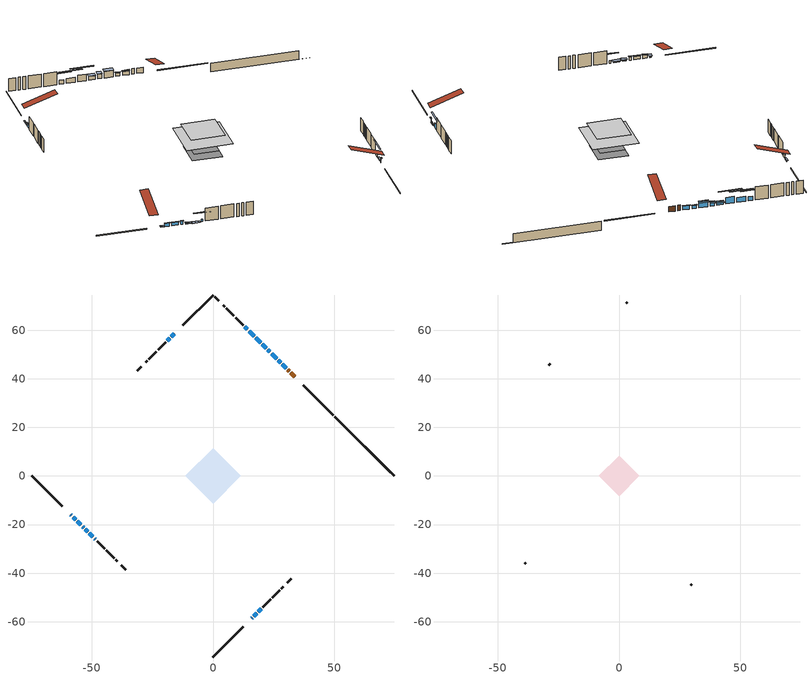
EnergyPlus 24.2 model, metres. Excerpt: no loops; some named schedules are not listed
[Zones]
conditioned space
 floor outside (Floor1 construction): -3.98,0 0,3.98 3.98,0 0,-3.98 z1.5
 floor adiabatic (AdiabaticFloorConstruction): -11.36,0 0,11.36 11.36,0 0,-11.36 z3.94
 floor foundation (Slab1 construction): -7.52,0 0,7.52 7.52,0 0,-7.52 z-1.78
 floor foundation (Slab2 construction): -6.1,0 0,6.1 6.1,0 0,-6.1 z0
 wall outside (RimJoist1 construction): 0,-74.51 12.42,-62.09 / -74.51,0 -62.09,-12.42 / 0,74.51 -12.42,62.09 / 49.5,25.01 37.08,37.43 z1.5:1.8
 wall outside (AdiabaticWallConstruction 1): 33.63,40.88 32.1,42.41 / 31.45,43.06 30.81,43.7 z1.5:3.53
 wall outside (AdiabaticWallConstruction): -58.64,-15.87 -58.28,-16.23 z1.5:1.86; 30.15,44.36 28.57,45.94 / 15.87,-58.64 16.13,-58.38 / 14.17,60.34 13.09,61.42 z1.5:2.97; 27.92,46.6 26.91,47.6 / -17.75,56.76 -18.79,55.72 / -57.62,-16.89 -56.58,-17.93 / -55.92,-18.59 -54.34,-20.17 / -53.69,-20.82 -53.22,-21.29 z1.5:2.67; -15.87,58.64 -17.09,57.42 z1.5:1.91; 16.78,-57.73 18,-56.51 z1.5:1.81; -52.56,-21.95 -51.63,-22.88 z1.5:1.75; 26.25,48.26 24.1,50.42 z1.5:3.89; 23.44,51.07 22.51,52.01 z1.5:3.23; 21.85,52.66 20.34,54.17 z1.5:2.92; -50.97,-23.54 -49.42,-25.09 z1.5:1.6; 19.68,54.83 17.6,56.91 z1.5:3.94; 16.94,57.57 14.82,59.69 / 18.66,-55.85 19.88,-54.63 z1.5:3.28; -48.77,-25.74 -48.37,-26.14 z1.5:2.36
 wall outside (Wall1 construction): 20.54,-53.97 23.7,-50.82 / -47.72,-26.79 -44.56,-29.95 / -19.45,55.06 -22.6,51.91 / 12.43,62.08 9.27,65.24 z1.5:6.38
 wall outside (Wall2 construction): 24.35,-50.16 27.53,-46.98 / -43.9,-30.61 -40.72,-33.79 / -23.26,51.25 -26.44,48.07 / 8.62,65.89 5.44,69.07 z1.5:6.38
 wall outside (Wall3 construction): 28.19,-46.32 28.82,-45.69 / -40.07,-34.44 -39.44,-35.07 / -27.1,47.41 -27.73,46.79 / 4.78,69.73 4.15,70.36 z1.5:6.38
 wall outside (Wall5 construction): 30.56,-43.95 32.31,-42.2 / -37.69,-36.82 -35.94,-38.57 / -29.47,45.04 -31.22,43.29 / 2.4,72.11 0.66,73.85 z1.5:6.38
 wall foundation (FoundationWall1 construction): 50.16,24.35,-1.78 50.16,24.35,1.5 71.71,2.8,1.5 71.71,2.8,-1.68 74.51,0,-1.68 74.51,0,-1.78
 window (WindowConstruction 14): -58.64,-15.87 -58.28,-16.23 z1.5:1.86
 window (WindowConstruction 5): 30.15,44.36 28.57,45.94 z1.5:2.97
 window (WindowConstruction 6): 27.91,46.6 26.91,47.6 z1.5:2.67
 window (WindowConstruction 7): -15.87,58.64 -17.09,57.42 z1.5:1.91
 window (WindowConstruction 8): -17.75,56.76 -18.79,55.72 z1.5:2.67
 window (WindowConstruction 9): 15.87,-58.64 16.12,-58.39 z1.5:2.97
 window (WindowConstruction 10): 16.78,-57.73 18,-56.51 z1.5:1.8
 window (WindowConstruction 11): -57.62,-16.89 -56.58,-17.93 z1.5:2.67
 window (WindowConstruction 12): -55.92,-18.59 -54.34,-20.17 z1.5:2.67
 window (WindowConstruction 13): -53.69,-20.82 -53.22,-21.29 z1.5:2.67
 window (WindowConstruction 15): -52.56,-21.95 -51.63,-22.88 z1.5:1.75
 window (WindowConstruction 17): 26.25,48.26 24.1,50.41 z1.5:3.89
 window (WindowConstruction 18): 23.44,51.07 22.51,52 z1.5:3.23
 window (WindowConstruction 19): 21.85,52.66 20.34,54.17 z1.5:2.92
 window (WindowConstruction 16): -50.97,-23.54 -49.43,-25.09 z1.5:1.6
 window (WindowConstruction): 19.68,54.83 17.6,56.91 z1.5:3.94
 window (WindowConstruction 1): 16.94,57.57 14.82,59.69 z1.5:3.28
 window (WindowConstruction 2): 14.17,60.34 13.09,61.42 z1.5:2.97
 window (WindowConstruction 3): 18.66,-55.85 19.88,-54.63 z1.5:3.28
 window (WindowConstruction 4): -48.77,-25.74 -48.37,-26.14 z1.5:2.36
 door (Door): 33.63,40.88 32.1,42.41 z1.5:3.53
 door (Door 1): 31.45,43.06 30.81,43.7 z1.5:3.53
 ceiling adiabatic (AdiabaticFloorConstruction): 0,-11.36 11.36,0 0,11.36 -11.36,0 z3.94
attic - vented
 floor to conditioned space (Floor2 construction Reversed): -8.34,0 0,8.34 8.34,0 0,-8.34 z6.38
 wall outside (Wall4 construction): 29.47,-45.04 29.91,-44.6 / -38.78,-35.73 -38.35,-36.16 / -28.38,46.13 -28.82,45.69 / 3.5,71.01 3.06,71.45 z1.5:6.38
 roof outside (Roof1 construction): 15.22,-59.29,6.38 7.09,-51.17,10.21 4.95,-53.31,10.21 13.08,-61.43,6.38; -59.29,-15.22,6.38 -51.17,-7.09,10.21 -53.31,-4.95,10.21 -61.43,-13.08,6.38; -15.22,59.29,6.38 -7.09,51.17,10.21 -4.95,53.31,10.21 -13.08,61.43,6.38; 34.28,40.23,6.38 26.16,32.1,10.21 28.3,29.96,10.21 36.42,38.09,6.38
shading: -58.07,-16.44 -58.85,-15.66 -59.71,-16.52 -58.93,-17.31 z2.16; 28.43,46.08 30.29,44.22 30.58,44.51 28.72,46.37 z3.17; 26.77,47.74 28.06,46.45 28.35,46.74 27.06,48.04 z2.87; -17.23,57.28 -15.73,58.78 -16.02,59.07 -17.52,57.57 z2.11; -18.93,55.58 -17.61,56.9 -17.9,57.2 -19.22,55.87 z2.87; 16.27,-58.24 15.73,-58.78 16.02,-59.07 16.56,-58.53 z3.17; 18.15,-56.36 16.64,-57.87 16.93,-58.16 18.44,-56.66 z2.01; -56.44,-18.07 -57.76,-16.75 -58.05,-17.04 -56.73,-18.36 z2.87; -54.2,-20.31 -56.07,-18.44 -56.36,-18.74 -54.49,-20.6 z2.87; -53.08,-21.43 -53.83,-20.68 -54.12,-20.97 -53.37,-21.72 z2.87; -51.42,-23.09 -52.77,-21.74 -53.64,-22.6 -52.28,-23.95 z2.05; 23.99,50.52 26.36,48.15 27.43,49.23 25.07,51.6 z4.04; 22.4,52.11 23.54,50.97 24.62,52.04 23.48,53.19 z3.38; 20.23,54.28 21.95,52.56 23.03,53.63 21.31,55.35 z3.07; -49.21,-25.3 -51.18,-23.33 -52.05,-24.19 -50.08,-26.16 z1.9; 15.73,58.78 21.55,52.96 21.84,53.25 16.02,59.07 z6.58; 12.96,61.55 18.81,55.7 19.1,55.99 13.25,61.84 z5.92; 11.22,63.29 16.03,58.48 16.32,58.77 11.51,63.58 z5.61; 21.75,-52.76 16.79,-57.72 17.09,-58.01 22.04,-53.05 z5.92; -46.51,-28 -50.63,-23.88 -50.93,-24.17 -46.8,-28.29 z5
[Building]
Building 1: Terrain=Suburbs
[Site:Location]
Edmonton Intl AP_AB: Latitude {deg}=53.31; Longitude {deg}=-113.58; Time Zone {hr}=-7; Elevation {m}=723; Keep Site Location Information=Yes
[Site:GroundTemperature:Shallow]
-1.56185, -3.61833, -3.78302, -2.80711, 1.11059, 5.01004, 8.39065, 10.5322, 10.7141, 8.97234, 5.67794, 1.89811
[Site:WaterMainsTemperature]
Calculation Method=Schedule; Temperature Schedule=mains temperature schedule
[Material] Roughness=Rough; Thermal Absorptance=0.9
Name | Thickness {m} | Conductivity {W/m-K} | Density {kg/m3} | Specific Heat {J/kg-K} | Solar Absorptance | Visible Absorptance
asphalt or fiberglass shingles | 0.00635 | 0.162714 | 1121.4 | 1465.45 | 0.4 | 0.4
ceiling loosefill ins | 0.254 | 0.0480833 | 16.02 | 1046.75 | 0.7 | 0.7
ceiling stud and cavity | 0.1397 | 0.127757 | 65.682 | 1177.47 | 0.7 | 0.7
concrete 4.0 in. | 0.1016 | 1.803125 | 2242.8 | 837.4 | 0.7 | 0.7
concrete 8.0 in. | 0.2032 | 1.803125 | 2242.8 | 837.4 | 0.7 | 0.7
door material | 0.04445 | 0.053851 | 512.64 | 1214.23 | 0.7 | 0.7
floor covering | 0.0127 | 0.0433444 | 54.468 | 1339.84 | 0.6 | 0.6
floor rigid ins; rim joist rigid ins; wall rigid ins | 0.051816 | 0.029427 | 32.04 | 1214.23 | 0.7 | 0.7
floor rigid ins 1; wall rigid ins 1 | 0.512978 | 0.029427 | 32.04 | 1214.23 | 0.7 | 0.7
floor stud and cavity | 0.1397 | 0.0992715 | 92.3553 | 1139.71 | 0.7 | 0.7
floor stud and cavity 1 | 0.1397 | 1.75129 | 37.0049 | 1207.88 | 0.7 | 0.7
furniture material conditioned space 1 | 0.1524 | 0.115458 | 640.8 | 1214.23 | 0.6 | 0.6
gypsum board | 0.0127 | 0.160291 | 801 | 837.4 | 0.6 | 0.6
osb sheathing 0.5 in. | 0.0127 | 0.115458 | 512.64 | 1214.23 | 0.7 | 0.7
osb sheathing 0.75 in. | 0.01905 | 0.115458 | 512.64 | 1214.23 | 0.7 | 0.7
osb sheathing 2.0 in. | 0.0508 | 0.115458 | 512.64 | 1214.23 | 0.7 | 0.7
rim joist stud and cavity | 0.0508 | 0.0413573 | 125.044 | 1163.47 | 0.6 | 0.6
wall stud and cavity | 0.1397 | 0.211572 | 139.0536 | 1170.24 | 0.7 | 0.7
wall stud and cavity 1 | 0.1397 | 0.216775 | 139.0536 | 1170.24 | 0.7 | 0.7
wall stud and cavity 2 | 0.1397 | 0.396708 | 139.0536 | 1170.24 | 0.7 | 0.7
wall stud and cavity 3 | 0.0889 | 6.1454 | 50.32683 | 1063.81 | 0.6 | 0.6
wall stud and cavity 4 | 0.1397 | 0.250838 | 139.0536 | 1170.24 | 0.7 | 0.7
wall stud and cavity 5 | 0.0889 | 0.380278 | 52.3479 | 1209.89 | 0.7 | 0.7
wall stud and cavity 6 | 0.0889 | 0.391764 | 83.0341 | 1211.67 | 0.7 | 0.7
wood siding | 0.0254 | 0.102417 | 544.68 | 1172.36 | 0.4 | 0.4
wood siding 1 | 0.00254 | 0.102417 | 544.68 | 1172.36 | 0.4 | 0.4
wood siding 2; wood siding 3; wood siding 4 | 0.0254 | 0.102417 | 544.68 | 1172.36 | 0.7 | 0.7
[WindowMaterial:SimpleGlazingSystem]
Name | U-Factor {W/m2-K} | Solar Heat Gain Coefficient
WindowMaterial | 2.93325 | 0.64
WindowMaterial 1 | 1.621069 | 0.57
WindowMaterial 10 | 2.18149 | 0.46
WindowMaterial 11 | 1.7352 | 0.53
WindowMaterial 12 | 1.85443 | 0.53
WindowMaterial 13 | 2.23316 | 0.43
WindowMaterial 14 | 2.33025 | 0.42
WindowMaterial 15 | 2.63573 | 0.15
WindowMaterial 16 | 1.521704 | 0.6
WindowMaterial 17 | 1.74144 | 0.53
WindowMaterial 18 | 1.697722 | 0.54
WindowMaterial 2 | 1.740307 | 0.53
WindowMaterial 3 | 1.84705 | 0.5
WindowMaterial 4 | 1.956071 | 0.5
WindowMaterial 5 | 1.68523 | 0.55
WindowMaterial 6 | 1.79936 | 0.51
WindowMaterial 7 | 2.08042 | 0.47
WindowMaterial 8 | 1.79311 | 0.52
WindowMaterial 9 | 2.09348 | 0.47
[Construction]
AdiabaticFloorConstruction: floor stud and cavity 1, floor rigid ins 1, osb sheathing 0.75 in., floor covering
AdiabaticWallConstruction: wood siding 3, wall rigid ins 1, wall stud and cavity 5, gypsum board
AdiabaticWallConstruction 1: wood siding 4, wall rigid ins 1, wall stud and cavity 5, gypsum board
Door; Door 1: door material
Floor1 construction: floor stud and cavity, floor rigid ins, osb sheathing 0.75 in., floor covering
Floor2 construction Reversed: gypsum board, ceiling stud and cavity, ceiling loosefill ins
FoundationWall1 construction: concrete 8.0 in.
furniture construction conditioned space 1: furniture material conditioned space 1
PartitionWallConstruction: gypsum board, wall stud and cavity 6, gypsum board
RimJoist1 construction: wood siding 2, rim joist rigid ins, osb sheathing 2.0 in., rim joist stud and cavity
Roof1 construction: asphalt or fiberglass shingles
Slab1 construction; Slab2 construction: concrete 4.0 in.
Wall1 construction: wood siding, wall rigid ins, osb sheathing 0.5 in., wall stud and cavity, gypsum board
Wall2 construction: wood siding, wall rigid ins, osb sheathing 0.5 in., wall stud and cavity 1, gypsum board
Wall3 construction: wood siding, wall rigid ins, osb sheathing 0.5 in., wall stud and cavity 2, gypsum board
Wall4 construction: wood siding 1, wall stud and cavity 3
Wall5 construction: wood siding, wall rigid ins, osb sheathing 0.5 in., wall stud and cavity 4, gypsum board
WindowConstruction: WindowMaterial
WindowConstruction 1: WindowMaterial 1
WindowConstruction 10: WindowMaterial 10
WindowConstruction 11; WindowConstruction 8: WindowMaterial 8
WindowConstruction 12: WindowMaterial 11
WindowConstruction 13: WindowMaterial 12
WindowConstruction 14: WindowMaterial 13
WindowConstruction 15: WindowMaterial 14
WindowConstruction 16: WindowMaterial 15
WindowConstruction 17: WindowMaterial 16
WindowConstruction 18: WindowMaterial 17
WindowConstruction 19: WindowMaterial 18
WindowConstruction 2: WindowMaterial 2
WindowConstruction 3: WindowMaterial 3
WindowConstruction 4: WindowMaterial 4
WindowConstruction 5: WindowMaterial 5
WindowConstruction 6: WindowMaterial 6
WindowConstruction 7: WindowMaterial 7
WindowConstruction 9: WindowMaterial 9
[Zone] Multiplier=1; Part of Total Floor Area=Yes
Name | Volume {m3}
attic - vented | 86.4462
conditioned space | 995.7
[Space]
Name | Zone | Volume {m3}
attic - vented 1 | attic - vented | 86.4462
conditioned space 1 | conditioned space | 995.7
[ZoneInfiltration:EffectiveLeakageArea]
infil attic - vented 1: Zone or Space=attic - vented 1; Schedule=Always On Discrete; Effective Air Leakage Area {cm2}=4837.57; Stack Coefficient=0.000605377; Wind Coefficient=1.66239e-05
[ZoneMixing]
whole house fan mix: Zone or Space=attic - vented; Schedule=Always On Continuous; Design Flow Rate Calculation Method=Flow/Zone; Design Flow Rate {m3/s}=0; Source Zone or Space=conditioned space
[SurfaceProperty:ExposedFoundationPerimeter] Exposed Perimeter Calculation Method=TotalExposedPerimeter
Name | Total Exposed Perimeter {m}
Slab1 | 34.442
Slab2 | 24.384
[InternalMass] Zone or ZoneList=conditioned space; Space or SpaceList=conditioned space 1
Name | Construction | Surface Area {m2}
furniture mass conditioned space 1 | furniture construction conditioned space 1 | 191.016
partition wall mass | PartitionWallConstruction | 477.54
[Lights]
interior lighting: Zone or ZoneList or Space or SpaceList=conditioned space 1; Schedule=interior lighting schedule; Design Level Calculation Method=LightingLevel; Lighting Level {W}=343.2; Return Air Fraction=0; Fraction Radiant=0.6; Fraction Visible=0.2; Fraction Replaceable=1
[People]
occupants: Zone or ZoneList or Space or SpaceList=conditioned space 1; Number of People Schedule=occupants schedule; Number of People Calculation Method=People; Number of People=3; Fraction Radiant=0.314171; Sensible Heat Fraction=0.56303; Activity Level Schedule=occupants activity schedule; Carbon Dioxide Generation Rate {m3/s-W}=0; Enable ASHRAE 55 Comfort Warnings=No; Mean Radiant Temperature Calculation Type=EnclosureAveraged
[ElectricEquipment] Zone or ZoneList or Space or SpaceList=conditioned space 1; Design Level Calculation Method=EquipmentLevel
Name | Schedule | Design Level {W} | Fraction Latent | Fraction Radiant | Fraction Lost
clothes dryer | clothes dryer schedule | 140.772 | 0.015 | 0.081 | 0.85
clothes washer | clothes washer schedule | 32.1985 | 0.03 | 0.162 | 0.7
cooking range | cooking range schedule | 215.147 | 0.08 | 0.432 | 0.2
dishwasher | dishwasher schedule | 66.8632 | 0.3 | 0.18 | 0.4
fridge | fridge schedule | 72.9452 | 0 | 0.6 | 0
mech vent bath fan 0 | mech vent bath fan 0 schedule | 50.2 | 0 | 0 | 1
mech vent bath fan 1 | mech vent bath fan 1 schedule | 50.2 | 0 | 0 | 1
mech vent house fan | mech vent house fan schedule | 19.9167 | 0 | 0 | 0.5
mech vent house fan cfis | mech vent house fan cfis schedule | 0 | 0 | 0 | 0
mech vent range fan 0 | mech vent range fan 0 schedule | 57 | 0 | 0 | 1
misc plug loads | misc plug loads schedule | 494.7 | 0.045 | 0.513 | 0.1
whole house fan | Always On Discrete | 0 | 0 | 0 | 1
[OtherEquipment] Zone or ZoneList or Space or SpaceList=conditioned space 1; Design Level Calculation Method=EquipmentLevel
Name | Fuel Type | Schedule | Design Level {W} | Fraction Latent | Fraction Radiant | Fraction Lost
clothes dryer 1 | Electricity | clothes dryer schedule | 0 | 0.015 | 0.081 | 0.85
cooking range 1 | Electricity | cooking range schedule | 0 | 0.08 | 0.432 | 0.2
general water use latent | None | general water use schedule | 62.594 | 1 | 0 | 0
general water use sensible | None | general water use schedule | -61.6891 | 0 | 0.6 | 0
mech vent house fan latent load | None | Always On Discrete | 0 | 1 | 0 | 0
mech vent house fan sensible load | None | Always On Discrete | 0 | 0 | 0 | 0
water heater energy adjustment1 | NaturalGas | Always On Discrete | 0.01 | 0 | 0 | 1
[ZoneInfiltration:DesignFlowRate] Zone or ZoneList or Space or SpaceList=conditioned space 1; Schedule=Always On Discrete; Design Flow Rate Calculation Method=Flow/Zone; Design Flow Rate {m3/s}=0
infil flow; natural vent flow; whole house fan flow
[Foundation:Kiva] Initial Indoor Air Temperature {C}=18; Wall Depth Below Slab {m}=0.2032
Name | Wall Height Above Grade {m}
Foundation Kiva 1 | 1.50001
Foundation Kiva 2 | 0.1016
[Foundation:Kiva:Settings]
Soil Conductivity {W/m-K}=0.849921; Soil Density {kg/m3}=1842.3; Soil Specific Heat {J/kg-K}=418.7; Ground Solar Absorptivity=0.9; Ground Thermal Absorptivity=0.9; Ground Surface Roughness {m}=0.03; Far-Field Width {m}=40; Deep-Ground Boundary Condition=ZeroFlux; Deep-Ground Depth {m}=40; Minimum Cell Dimension {m}=0.2; Maximum Cell Growth Coefficient=3; Simulation Timestep=Timestep
[Exterior:Lights]
exterior lighting: Schedule=exterior lighting schedule; Design Level {W}=75.6
[Schedule:Constant]
Name | Hourly Value
Always On Continuous; mech vent house fan schedule; mech vent house fan cfis schedule; Always On Discrete | 1
occupants activity schedule | 117.228
fridge schedule | 0
[Schedule:Week:Daily]
interior lighting schedule Week Rule - Jan1-Jan27: interior lighting schedule day, interior lighting schedule day, interior lighting schedule day, interior lighting schedule day, interior lighting schedule day, interior lighting schedule day, interior lighting schedule day, interior lighting schedule default day, interior lighting schedule default day, interior lighting schedule default day, interior lighting schedule default day, interior lighting schedule default day
interior lighting schedule Week Rule - Jan28-Feb3: interior lighting schedule day, interior lighting schedule day, interior lighting schedule day, interior lighting schedule day, interior lighting schedule day 1, interior lighting schedule day 1, interior lighting schedule day 1, interior lighting schedule default day, interior lighting schedule default day, interior lighting schedule default day, interior lighting schedule default day, interior lighting schedule default day
interior lighting schedule Week Rule - Feb4-Feb24: interior lighting schedule day 1, interior lighting schedule day 1, interior lighting schedule day 1, interior lighting schedule day 1, interior lighting schedule day 1, interior lighting schedule day 1, interior lighting schedule day 1, interior lighting schedule default day, interior lighting schedule default day, interior lighting schedule default day, interior lighting schedule default day, interior lighting schedule default day
interior lighting schedule Week Rule - Feb25-Mar3: interior lighting schedule day 1, interior lighting schedule day 1, interior lighting schedule day 1, interior lighting schedule day 1, interior lighting schedule day 2, interior lighting schedule day 2, interior lighting schedule day 2, interior lighting schedule default day, interior lighting schedule default day, interior lighting schedule default day, interior lighting schedule default day, interior lighting schedule default day
interior lighting schedule Week Rule - Mar4-Mar31: interior lighting schedule day 2, interior lighting schedule day 2, interior lighting schedule day 2, interior lighting schedule day 2, interior lighting schedule day 2, interior lighting schedule day 2, interior lighting schedule day 2, interior lighting schedule default day, interior lighting schedule default day, interior lighting schedule default day, interior lighting schedule default day, interior lighting schedule default day
interior lighting schedule Week Rule - Apr1-Apr28: interior lighting schedule day 3, interior lighting schedule day 3, interior lighting schedule day 3, interior lighting schedule day 3, interior lighting schedule day 3, interior lighting schedule day 3, interior lighting schedule day 3, interior lighting schedule default day, interior lighting schedule default day, interior lighting schedule default day, interior lighting schedule default day, interior lighting schedule default day
interior lighting schedule Week Rule - Apr29-May5: interior lighting schedule day 3, interior lighting schedule day 3, interior lighting schedule day 4, interior lighting schedule day 4, interior lighting schedule day 4, interior lighting schedule day 4, interior lighting schedule day 4, interior lighting schedule default day, interior lighting schedule default day, interior lighting schedule default day, interior lighting schedule default day, interior lighting schedule default day
interior lighting schedule Week Rule - May6-May26: interior lighting schedule day 4, interior lighting schedule day 4, interior lighting schedule day 4, interior lighting schedule day 4, interior lighting schedule day 4, interior lighting schedule day 4, interior lighting schedule day 4, interior lighting schedule default day, interior lighting schedule default day, interior lighting schedule default day, interior lighting schedule default day, interior lighting schedule default day
interior lighting schedule Week Rule - May27-Jun2: interior lighting schedule day 4, interior lighting schedule day 4, interior lighting schedule day 4, interior lighting schedule day 4, interior lighting schedule day 4, interior lighting schedule day 5, interior lighting schedule day 5, interior lighting schedule default day, interior lighting schedule default day, interior lighting schedule default day, interior lighting schedule default day, interior lighting schedule default day
interior lighting schedule Week Rule - Jun3-Jun30: interior lighting schedule day 5, interior lighting schedule day 5, interior lighting schedule day 5, interior lighting schedule day 5, interior lighting schedule day 5, interior lighting schedule day 5, interior lighting schedule day 5, interior lighting schedule default day, interior lighting schedule default day, interior lighting schedule default day, interior lighting schedule default day, interior lighting schedule default day
interior lighting schedule Week Rule - Jul1-Jul28: interior lighting schedule day 6, interior lighting schedule day 6, interior lighting schedule day 6, interior lighting schedule day 6, interior lighting schedule day 6, interior lighting schedule day 6, interior lighting schedule day 6, interior lighting schedule default day, interior lighting schedule default day, interior lighting schedule default day, interior lighting schedule default day, interior lighting schedule default day
interior lighting schedule Week Rule - Jul29-Aug4: interior lighting schedule day 6, interior lighting schedule day 6, interior lighting schedule day 6, interior lighting schedule day 7, interior lighting schedule day 7, interior lighting schedule day 7, interior lighting schedule day 7, interior lighting schedule default day, interior lighting schedule default day, interior lighting schedule default day, interior lighting schedule default day, interior lighting schedule default day
interior lighting schedule Week Rule - Aug5-Aug25: interior lighting schedule day 7, interior lighting schedule day 7, interior lighting schedule day 7, interior lighting schedule day 7, interior lighting schedule day 7, interior lighting schedule day 7, interior lighting schedule day 7, interior lighting schedule default day, interior lighting schedule default day, interior lighting schedule default day, interior lighting schedule default day, interior lighting schedule default day
interior lighting schedule Week Rule - Aug26-Sep1: interior lighting schedule day 7, interior lighting schedule day 7, interior lighting schedule day 7, interior lighting schedule day 7, interior lighting schedule day 7, interior lighting schedule day 7, interior lighting schedule day 8, interior lighting schedule default day, interior lighting schedule default day, interior lighting schedule default day, interior lighting schedule default day, interior lighting schedule default day
interior lighting schedule Week Rule - Sep2-Sep29: interior lighting schedule day 8, interior lighting schedule day 8, interior lighting schedule day 8, interior lighting schedule day 8, interior lighting schedule day 8, interior lighting schedule day 8, interior lighting schedule day 8, interior lighting schedule default day, interior lighting schedule default day, interior lighting schedule default day, interior lighting schedule default day, interior lighting schedule default day
interior lighting schedule Week Rule - Sep30-Oct6: interior lighting schedule day 8, interior lighting schedule day 9, interior lighting schedule day 9, interior lighting schedule day 9, interior lighting schedule day 9, interior lighting schedule day 9, interior lighting schedule day 9, interior lighting schedule default day, interior lighting schedule default day, interior lighting schedule default day, interior lighting schedule default day, interior lighting schedule default day
interior lighting schedule Week Rule - Oct7-Oct27: interior lighting schedule day 9, interior lighting schedule day 9, interior lighting schedule day 9, interior lighting schedule day 9, interior lighting schedule day 9, interior lighting schedule day 9, interior lighting schedule day 9, interior lighting schedule default day, interior lighting schedule default day, interior lighting schedule default day, interior lighting schedule default day, interior lighting schedule default day
interior lighting schedule Week Rule - Oct28-Nov3: interior lighting schedule day 9, interior lighting schedule day 9, interior lighting schedule day 9, interior lighting schedule day 9, interior lighting schedule day 10, interior lighting schedule day 10, interior lighting schedule day 10, interior lighting schedule default day, interior lighting schedule default day, interior lighting schedule default day, interior lighting schedule default day, interior lighting schedule default day
interior lighting schedule Week Rule - Nov4-Nov24: interior lighting schedule day 10, interior lighting schedule day 10, interior lighting schedule day 10, interior lighting schedule day 10, interior lighting schedule day 10, interior lighting schedule day 10, interior lighting schedule day 10, interior lighting schedule default day, interior lighting schedule default day, interior lighting schedule default day, interior lighting schedule default day, interior lighting schedule default day
interior lighting schedule Week Rule - Nov25-Dec1: interior lighting schedule day 10, interior lighting schedule day 10, interior lighting schedule day 10, interior lighting schedule day 10, interior lighting schedule day 10, interior lighting schedule day 10, interior lighting schedule day 11, interior lighting schedule default day, interior lighting schedule default day, interior lighting schedule default day, interior lighting schedule default day, interior lighting schedule default day
interior lighting schedule Week Rule - Dec2-Dec31: interior lighting schedule day 11, interior lighting schedule day 11, interior lighting schedule day 11, interior lighting schedule day 11, interior lighting schedule day 11, interior lighting schedule day 11, interior lighting schedule day 11, interior lighting schedule default day, interior lighting schedule default day, interior lighting schedule default day, interior lighting schedule default day, interior lighting schedule default day
occupants schedule Week Rule - Jan1-Dec31: occupants schedule day, occupants schedule day, occupants schedule day, occupants schedule day, occupants schedule day, occupants schedule day, occupants schedule day, occupants schedule default day, occupants schedule default day, occupants schedule default day, occupants schedule default day, occupants schedule default day
clothes dryer schedule Week Rule - Jan1-Dec31: clothes dryer schedule day, clothes dryer schedule day, clothes dryer schedule day, clothes dryer schedule day, clothes dryer schedule day, clothes dryer schedule day, clothes dryer schedule day, clothes dryer schedule default day, clothes dryer schedule default day, clothes dryer schedule default day, clothes dryer schedule default day, clothes dryer schedule default day
clothes washer schedule Week Rule - Jan1-Dec31: clothes washer schedule day, clothes washer schedule day, clothes washer schedule day, clothes washer schedule day, clothes washer schedule day, clothes washer schedule day, clothes washer schedule day, clothes washer schedule default day, clothes washer schedule default day, clothes washer schedule default day, clothes washer schedule default day, clothes washer schedule default day
cooking range schedule Week Rule - Jan1-Dec31: cooking range schedule day, cooking range schedule day, cooking range schedule day, cooking range schedule day, cooking range schedule day, cooking range schedule day, cooking range schedule day, cooking range schedule default day, cooking range schedule default day, cooking range schedule default day, cooking range schedule default day, cooking range schedule default day
dishwasher schedule Week Rule - Jan1-Dec31: dishwasher schedule day, dishwasher schedule day, dishwasher schedule day, dishwasher schedule day, dishwasher schedule day, dishwasher schedule day, dishwasher schedule day, dishwasher schedule default day, dishwasher schedule default day, dishwasher schedule default day, dishwasher schedule default day, dishwasher schedule default day
mech vent bath fan 0 schedule Week Rule - Jan1-Dec31: mech vent bath fan 0 schedule day, mech vent bath fan 0 schedule day, mech vent bath fan 0 schedule day, mech vent bath fan 0 schedule day, mech vent bath fan 0 schedule day, mech vent bath fan 0 schedule day, mech vent bath fan 0 schedule day, mech vent bath fan 0 schedule default day, mech vent bath fan 0 schedule default day, mech vent bath fan 0 schedule default day, mech vent bath fan 0 schedule default day, mech vent bath fan 0 schedule default day
mech vent bath fan 1 schedule Week Rule - Jan1-Dec31: mech vent bath fan 1 schedule day, mech vent bath fan 1 schedule day, mech vent bath fan 1 schedule day, mech vent bath fan 1 schedule day, mech vent bath fan 1 schedule day, mech vent bath fan 1 schedule day, mech vent bath fan 1 schedule day, mech vent bath fan 1 schedule default day, mech vent bath fan 1 schedule default day, mech vent bath fan 1 schedule default day, mech vent bath fan 1 schedule default day, mech vent bath fan 1 schedule default day
mech vent range fan 0 schedule Week Rule - Jan1-Dec31: mech vent range fan 0 schedule day, mech vent range fan 0 schedule day, mech vent range fan 0 schedule day, mech vent range fan 0 schedule day, mech vent range fan 0 schedule day, mech vent range fan 0 schedule day, mech vent range fan 0 schedule day, mech vent range fan 0 schedule default day, mech vent range fan 0 schedule default day, mech vent range fan 0 schedule default day, mech vent range fan 0 schedule default day, mech vent range fan 0 schedule default day
misc plug loads schedule Week Rule - Jan1-Dec31: misc plug loads schedule day, misc plug loads schedule day, misc plug loads schedule day, misc plug loads schedule day, misc plug loads schedule day, misc plug loads schedule day, misc plug loads schedule day, misc plug loads schedule default day, misc plug loads schedule default day, misc plug loads schedule default day, misc plug loads schedule default day, misc plug loads schedule default day
general water use schedule Week Rule - Jan1-Dec31: general water use schedule day, general water use schedule day, general water use schedule day, general water use schedule day, general water use schedule day, general water use schedule day, general water use schedule day, general water use schedule default day, general water use schedule default day, general water use schedule default day, general water use schedule default day, general water use schedule default day
exterior lighting schedule Week Rule - Jan1-Jan27: exterior lighting schedule day, exterior lighting schedule day, exterior lighting schedule day, exterior lighting schedule day, exterior lighting schedule day, exterior lighting schedule day, exterior lighting schedule day, exterior lighting schedule default day, exterior lighting schedule default day, exterior lighting schedule default day, exterior lighting schedule default day, exterior lighting schedule default day
exterior lighting schedule Week Rule - Jan28-Feb3: exterior lighting schedule day, exterior lighting schedule day, exterior lighting schedule day, exterior lighting schedule day, exterior lighting schedule day 1, exterior lighting schedule day 1, exterior lighting schedule day 1, exterior lighting schedule default day, exterior lighting schedule default day, exterior lighting schedule default day, exterior lighting schedule default day, exterior lighting schedule default day
exterior lighting schedule Week Rule - Feb4-Feb24: exterior lighting schedule day 1, exterior lighting schedule day 1, exterior lighting schedule day 1, exterior lighting schedule day 1, exterior lighting schedule day 1, exterior lighting schedule day 1, exterior lighting schedule day 1, exterior lighting schedule default day, exterior lighting schedule default day, exterior lighting schedule default day, exterior lighting schedule default day, exterior lighting schedule default day
exterior lighting schedule Week Rule - Feb25-Mar3: exterior lighting schedule day 1, exterior lighting schedule day 1, exterior lighting schedule day 1, exterior lighting schedule day 1, exterior lighting schedule day 2, exterior lighting schedule day 2, exterior lighting schedule day 2, exterior lighting schedule default day, exterior lighting schedule default day, exterior lighting schedule default day, exterior lighting schedule default day, exterior lighting schedule default day
exterior lighting schedule Week Rule - Mar4-Mar31: exterior lighting schedule day 2, exterior lighting schedule day 2, exterior lighting schedule day 2, exterior lighting schedule day 2, exterior lighting schedule day 2, exterior lighting schedule day 2, exterior lighting schedule day 2, exterior lighting schedule default day, exterior lighting schedule default day, exterior lighting schedule default day, exterior lighting schedule default day, exterior lighting schedule default day
exterior lighting schedule Week Rule - Apr1-Apr28: exterior lighting schedule day 3, exterior lighting schedule day 3, exterior lighting schedule day 3, exterior lighting schedule day 3, exterior lighting schedule day 3, exterior lighting schedule day 3, exterior lighting schedule day 3, exterior lighting schedule default day, exterior lighting schedule default day, exterior lighting schedule default day, exterior lighting schedule default day, exterior lighting schedule default day
[Schedule:Year]
interior lighting schedule: interior lighting schedule Week Rule - Jan1-Jan27, 1, 1, 1, 27, interior lighting schedule Week Rule - Jan28-Feb3, 1, 28, 2, 3, interior lighting schedule Week Rule - Feb4-Feb24, 2, 4, 2, 24, interior lighting schedule Week Rule - Feb25-Mar3, 2, 25, 3, 3, interior lighting schedule Week Rule - Mar4-Mar31, 3, 4, 3, 31, interior lighting schedule Week Rule - Apr1-Apr28, 4, 1, 4, 28, interior lighting schedule Week Rule - Apr29-May5, 4, 29, 5, 5, interior lighting schedule Week Rule - May6-May26, 5, 6, 5, 26, interior lighting schedule Week Rule - May27-Jun2, 5, 27, 6, 2, interior lighting schedule Week Rule - Jun3-Jun30, 6, 3, 6, 30, interior lighting schedule Week Rule - Jul1-Jul28, 7, 1, 7, 28, interior lighting schedule Week Rule - Jul29-Aug4, 7, 29, 8, 4, interior lighting schedule Week Rule - Aug5-Aug25, 8, 5, 8, 25, interior lighting schedule Week Rule - Aug26-Sep1, 8, 26, 9, 1, interior lighting schedule Week Rule - Sep2-Sep29, 9, 2, 9, 29, interior lighting schedule Week Rule - Sep30-Oct6, 9, 30, 10, 6, interior lighting schedule Week Rule - Oct7-Oct27, 10, 7, 10, 27, interior lighting schedule Week Rule - Oct28-Nov3, 10, 28, 11, 3, interior lighting schedule Week Rule - Nov4-Nov24, 11, 4, 11, 24, interior lighting schedule Week Rule - Nov25-Dec1, 11, 25, 12, 1, interior lighting schedule Week Rule - Dec2-Dec31, 12, 2, 12, 31
occupants schedule: occupants schedule Week Rule - Jan1-Dec31, 1, 1, 12, 31
clothes dryer schedule: clothes dryer schedule Week Rule - Jan1-Dec31, 1, 1, 12, 31
clothes washer schedule: clothes washer schedule Week Rule - Jan1-Dec31, 1, 1, 12, 31
cooking range schedule: cooking range schedule Week Rule - Jan1-Dec31, 1, 1, 12, 31
dishwasher schedule: dishwasher schedule Week Rule - Jan1-Dec31, 1, 1, 12, 31
mech vent bath fan 0 schedule: mech vent bath fan 0 schedule Week Rule - Jan1-Dec31, 1, 1, 12, 31
mech vent bath fan 1 schedule: mech vent bath fan 1 schedule Week Rule - Jan1-Dec31, 1, 1, 12, 31
mech vent range fan 0 schedule: mech vent range fan 0 schedule Week Rule - Jan1-Dec31, 1, 1, 12, 31
misc plug loads schedule: misc plug loads schedule Week Rule - Jan1-Dec31, 1, 1, 12, 31
general water use schedule: general water use schedule Week Rule - Jan1-Dec31, 1, 1, 12, 31
exterior lighting schedule: exterior lighting schedule Week Rule - Jan1-Jan27, 1, 1, 1, 27, exterior lighting schedule Week Rule - Jan28-Feb3, 1, 28, 2, 3, exterior lighting schedule Week Rule - Feb4-Feb24, 2, 4, 2, 24, exterior lighting schedule Week Rule - Feb25-Mar3, 2, 25, 3, 3, exterior lighting schedule Week Rule - Mar4-Mar31, 3, 4, 3, 31, exterior lighting schedule Week Rule - Apr1-Apr28, 4, 1, 4, 28, exterior lighting schedule Week Rule - Apr29-May5, 4, 29, 5, 5, exterior lighting schedule Week Rule - May6-May26, 5, 6, 5, 26, exterior lighting schedule Week Rule - May27-Jun2, 5, 27, 6, 2, exterior lighting schedule Week Rule - Jun3-Jun30, 6, 3, 6, 30, exterior lighting schedule Week Rule - Jul1-Jul28, 7, 1, 7, 28, exterior lighting schedule Week Rule - Jul29-Aug4, 7, 29, 8, 4, exterior lighting schedule Week Rule - Aug5-Aug25, 8, 5, 8, 25, exterior lighting schedule Week Rule - Aug26-Sep1, 8, 26, 9, 1, exterior lighting schedule Week Rule - Sep2-Sep29, 9, 2, 9, 29, exterior lighting schedule Week Rule - Sep30-Oct6, 9, 30, 10, 6, exterior lighting schedule Week Rule - Oct7-Oct27, 10, 7, 10, 27, exterior lighting schedule Week Rule - Oct28-Nov3, 10, 28, 11, 3, exterior lighting schedule Week Rule - Nov4-Nov24, 11, 4, 11, 24, exterior lighting schedule Week Rule - Nov25-Dec1, 11, 25, 12, 1, exterior lighting schedule Week Rule - Dec2-Dec31, 12, 2, 12, 31
[Schedule:Compact]
mains temperature schedule: Through: 01/01, For: AllDays, Until: 24:00, 3.97167, Through: 01/02, For: AllDays, Until: 24:00, 3.90778, Through: 01/03, For: AllDays, Until: 24:00, 3.84556, Through: 01/04, For: AllDays, Until: 24:00, 3.78389, Through: 01/05, For: AllDays, Until: 24:00, 3.72278, Through: 01/06, For: AllDays, Until: 24:00, 3.66278, Through: 01/07, For: AllDays, Until: 24:00, 3.60389, Through: 01/08, For: AllDays, Until: 24:00, 3.54556, Through: 01/09, For: AllDays, Until: 24:00, 3.48833, Through: 01/10, For: AllDays, Until: 24:00, 3.43167, Through: 01/11, For: AllDays, Until: 24:00, 3.37611, Through: 01/12, For: AllDays, Until: 24:00, 3.32167, Through: 01/13, For: AllDays, Until: 24:00, 3.26833, Through: 01/14, For: AllDays, Until: 24:00, 3.21556, Through: 01/15, For: AllDays, Until: 24:00, 3.16444, Through: 01/16, For: AllDays, Until: 24:00, 3.11389, Through: 01/17, For: AllDays, Until: 24:00, 3.06444, Through: 01/18, For: AllDays, Until: 24:00, 3.01611, Through: 01/19, For: AllDays, Until: 24:00, 2.96889, Through: 01/20, For: AllDays, Until: 24:00, 2.92278, Through: 01/21, For: AllDays, Until: 24:00, 2.87722, Through: 01/22, For: AllDays, Until: 24:00, 2.83333, Through: 01/23, For: AllDays, Until: 24:00, 2.79056, Through: 01/24, For: AllDays, Until: 24:00, 2.74889, Through: 01/25, For: AllDays, Until: 24:00, 2.70833, Through: 01/26, For: AllDays, Until: 24:00, 2.66889, Through: 01/27, For: AllDays, Until: 24:00, 2.63056, Through: 01/28, For: AllDays, Until: 24:00, 2.59333, Through: 01/29, For: AllDays, Until: 24:00, 2.55778, Through: 01/30, For: AllDays, Until: 24:00, 2.52278, Through: 01/31, For: AllDays, Until: 24:00, 2.48944, Through: 02/01, For: AllDays, Until: 24:00, 2.45722, Through: 02/02, For: AllDays, Until: 24:00, 2.42611, Through: 02/03, For: AllDays, Until: 24:00, 2.39667, Through: 02/04, For: AllDays, Until: 24:00, 2.36833, Through: 02/05, For: AllDays, Until: 24:00, 2.34111, Through: 02/06, For: AllDays, Until: 24:00, 2.315, Through: 02/07, For: AllDays, Until: 24:00, 2.29056, Through: 02/08, For: AllDays, Until: 24:00, 2.26722, Through: 02/09, For: AllDays, Until: 24:00, 2.245, Through: 02/10, For: AllDays, Until: 24:00, 2.22444, Through: 02/11, For: AllDays, Until: 24:00, 2.20444, Through: 02/12, For: AllDays, Until: 24:00, 2.18667, Through: 02/13, For: AllDays, Until: 24:00, 2.17, Through: 02/14, For: AllDays, Until: 24:00, 2.15444, Through: 02/15, For: AllDays, Until: 24:00, 2.14, Through: 02/16, For: AllDays, Until: 24:00, 2.12722, Through: 02/17, For: AllDays, Until: 24:00, 2.11556, Through: 02/18, For: AllDays, Until: 24:00, 2.10556, Through: 02/19, For: AllDays, Until: 24:00, 2.09667, Through: 02/20, For: AllDays, Until: 24:00, 2.08889, Through: 02/21, For: AllDays, Until: 24:00, 2.08278, Through: 02/22, For: AllDays, Until: 24:00, 2.07833, Through: 02/23, For: AllDays, Until: 24:00, 2.07444, Through: 02/24, For: AllDays, Until: 24:00, 2.07278, Through: 02/25, For: AllDays, Until: 24:00, 2.07167, Through: 02/26, For: AllDays, Until: 24:00, 2.07222, Through: 02/27, For: AllDays, Until: 24:00, 2.07444, Through: 02/28, For: AllDays, Until: 24:00, 2.07778, Through: 03/01, For: AllDays, Until: 24:00, 2.08222, Through: 03/02, For: AllDays, Until: 24:00, 2.08833, Through: 03/03, For: AllDays, Until: 24:00, 2.09556, Through: 03/04, For: AllDays, Until: 24:00, 2.10444, Through: 03/05, For: AllDays, Until: 24:00, 2.11444, Through: 03/06, For: AllDays, Until: 24:00, 2.12556, Through: 03/07, For: AllDays, Until: 24:00, 2.13833, Through: 03/08, For: AllDays, Until: 24:00, 2.15278, Through: 03/09, For: AllDays, Until: 24:00, 2.16778, Through: 03/10, For: AllDays, Until: 24:00, 2.18444, Through: 03/11, For: AllDays, Until: 24:00, 2.20278, Through: 03/12, For: AllDays, Until: 24:00, 2.22167, Through: 03/13, For: AllDays, Until: 24:00, 2.24278, Through: 03/14, For: AllDays, Until: 24:00, 2.26444, Through: 03/15, For: AllDays, Until: 24:00, 2.28778, Through: 03/16, For: AllDays, Until: 24:00, 2.31222, Through: 03/17, For: AllDays, Until: 24:00, 2.33778, Through: 03/18, For: AllDays, Until: 24:00, 2.365, Through: 03/19, For: AllDays, Until: 24:00, 2.39333, Through: 03/20, For: AllDays, Until: 24:00, 2.42278, Through: 03/21, For: AllDays, Until: 24:00, 2.45389, Through: 03/22, For: AllDays, Until: 24:00, 2.48611, Through: 03/23, For: AllDays, Until: 24:00, 2.51889, Through: 03/24, For: AllDays, Until: 24:00, 2.55389, Through: 03/25, For: AllDays, Until: 24:00, 2.58944, Through: 03/26, For: AllDays, Until: 24:00, 2.62611, Through: 03/27, For: AllDays, Until: 24:00, 2.66444, Through: 03/28, For: AllDays, Until: 24:00, 2.70389, Through: 03/29, For: AllDays, Until: 24:00, 2.74389, Through: 03/30, For: AllDays, Until: 24:00, 2.78556, Through: 03/31, For: AllDays, Until: 24:00, 2.82833, Through: 04/01, For: AllDays, Until: 24:00, 2.87222, Through: 04/02, For: AllDays, Until: 24:00, 2.91722, Through: 04/03, For: AllDays, Until: 24:00, 2.96333, Through: 04/04, For: AllDays, Until: 24:00, 3.01056, Through: 04/05, For: AllDays, Until: 24:00, 3.05889, Through: 04/06, For: AllDays, Until: 24:00, 3.10833, Through: 04/07, For: AllDays, Until: 24:00, 3.15833, Through: 04/08, For: AllDays, Until: 24:00, 3.21, Through: 04/09, For: AllDays, Until: 24:00, 3.26222, Through: 04/10, For: AllDays, Until: 24:00, 3.31556, Through: 04/11, For: AllDays, Until: 24:00, 3.37, Through: 04/12, For: AllDays, Until: 24:00, 3.42556, Through: 04/13, For: AllDays, Until: 24:00, 3.48167, Through: 04/14, For: AllDays, Until: 24:00, 3.53889, Through: 04/15, For: AllDays, Until: 24:00, 3.59722, Through: 04/16, For: AllDays, Until: 24:00, 3.65611, Through: 04/17, For: AllDays, Until: 24:00, 3.71611, Through: 04/18, For: AllDays, Until: 24:00, 3.77667, Through: 04/19, For: AllDays, Until: 24:00, 3.83833, Through: 04/20, For: AllDays, Until: 24:00, 3.90111, Through: 04/21, For: AllDays, Until: 24:00, 3.96444, Through: 04/22, For: AllDays, Until: 24:00, 4.02833, Through: 04/23, For: AllDays, Until: 24:00, 4.09333, Through: 04/24, For: AllDays, Until: 24:00, 4.15889, Through: 04/25, For: AllDays, Until: 24:00, 4.225, Through: 04/26, For: AllDays, Until: 24:00, 4.29222, Through: 04/27, For: AllDays, Until: 24:00, 4.36, Through: 04/28, For: AllDays, Until: 24:00, 4.42833, Through: 04/29, For: AllDays, Until: 24:00, 4.49722, Through: 04/30, For: AllDays, Until: 24:00, 4.56667, Through: 05/01, For: AllDays, Until: 24:00, 4.63722, Through: 05/02, For: AllDays, Until: 24:00, 4.70833, Through: 05/03, For: AllDays, Until: 24:00, 4.77944, Through: 05/04, For: AllDays, Until: 24:00, 4.85167, Through: 05/05, For: AllDays, Until: 24:00, 4.92389, Through: 05/06, For: AllDays, Until: 24:00, 4.99722, Through: 05/07, For: AllDays, Until: 24:00, 5.07056, Through: 05/08, For: AllDays, Until: 24:00, 5.145, Through: 05/09, For: AllDays, Until: 24:00, 5.21944, Through: 05/10, For: AllDays, Until: 24:00, 5.29389, Through: 05/11, For: AllDays, Until: 24:00, 5.36944, Through: 05/12, For: AllDays, Until: 24:00, 5.445, Through: 05/13, For: AllDays, Until: 24:00, 5.52111, Through: 05/14, For: AllDays, Until: 24:00, 5.59722, Through: 05/15, For: AllDays, Until: 24:00, 5.67389, Through: 05/16, For: AllDays, Until: 24:00, 5.75056, Through: 05/17, For: AllDays, Until: 24:00, 5.82778, Through: 05/18, For: AllDays, Until: 24:00, 5.90556, Through: 05/19, For: AllDays, Until: 24:00, 5.98278, Through: 05/20, For: AllDays, Until: 24:00, 6.06056, Through: 05/21, For: AllDays, Until: 24:00, 6.13889, Through: 05/22, For: AllDays, Until: 24:00, 6.21667, Through: 05/23, For: AllDays, Until: 24:00, 6.295, Through: 05/24, For: AllDays, Until: 24:00, 6.37333, Through: 05/25, For: AllDays, Until: 24:00, 6.45222, Through: 05/26, For: AllDays, Until: 24:00, 6.53056, Through: 05/27, For: AllDays, Until: 24:00, 6.60889, Through: 05/28, For: AllDays, Until: 24:00, 6.68778, Through: 05/29, For: AllDays, Until: 24:00, 6.76611, Through: 05/30, For: AllDays, Until: 24:00, 6.84444, Through: 05/31, For: AllDays, Until: 24:00, 6.92278, Through: 06/01, For: AllDays, Until: 24:00, 7.00111, Through: 06/02, For: AllDays, Until: 24:00, 7.07944, Through: 06/03, For: AllDays, Until: 24:00, 7.15778, Through: 06/04, For: AllDays, Until: 24:00, 7.23556, Through: 06/05, For: AllDays, Until: 24:00, 7.31333, Through: 06/06, For: AllDays, Until: 24:00, 7.39056, Through: 06/07, For: AllDays, Until: 24:00, 7.46833, Through: 06/08, For: AllDays, Until: 24:00, 7.545, Through: 06/09, For: AllDays, Until: 24:00, 7.62222, Through: 06/10, For: AllDays, Until: 24:00, 7.69833, Through: 06/11, For: AllDays, Until: 24:00, 7.775, Through: 06/12, For: AllDays, Until: 24:00, 7.85056, Through: 06/13, For: AllDays, Until: 24:00, 7.92611, Through: 06/14, For: AllDays, Until: 24:00, 8.00111, Through: 06/15, For: AllDays, Until: 24:00, 8.07611, Through: 06/16, For: AllDays, Until: 24:00, 8.15056, Through: 06/17, For: AllDays, Until: 24:00, 8.22389, Through: 06/18, For: AllDays, Until: 24:00, 8.29778, Through: 06/19, For: AllDays, Until: 24:00, 8.37056, Through: 06/20, For: AllDays, Until: 24:00, 8.44278, Through: 06/21, For: AllDays, Until: 24:00, 8.51444, Through: 06/22, For: AllDays, Until: 24:00, 8.58611, Through: 06/23, For: AllDays, Until: 24:00, 8.65667, Through: 06/24, For: AllDays, Until: 24:00, 8.72667, Through: 06/25, For: AllDays, Until: 24:00, 8.79611, Through: 06/26, For: AllDays, Until: 24:00, 8.865, Through: 06/27, For: AllDays, Until: 24:00, 8.93333, Through: 06/28, For: AllDays, Until: 24:00, 9.00056, Through: 06/29, For: AllDays, Until: 24:00, 9.06778, Through: 06/30, For: AllDays, Until: 24:00, 9.13333, Through: 07/01, For: AllDays, Until: 24:00, 9.19889, Through: 07/02, For: AllDays, Until: 24:00, 9.26333, Through: 07/03, For: AllDays, Until: 24:00, 9.32722, Through: 07/04, For: AllDays, Until: 24:00, 9.39056, Through: 07/05, For: AllDays, Until: 24:00, 9.45278, Through: 07/06, For: AllDays, Until: 24:00, 9.51389, Through: 07/07, For: AllDays, Until: 24:00, 9.57444, Through: 07/08, For: AllDays, Until: 24:00, 9.63389, Through: 07/09, For: AllDays, Until: 24:00, 9.69278, Through: 07/10, For: AllDays, Until: 24:00, 9.75056, Through: 07/11, For: AllDays, Until: 24:00, 9.80778, Through: 07/12, For: AllDays, Until: 24:00, 9.86333, Through: 07/13, For: AllDays, Until: 24:00, 9.91833, Through: 07/14, For: AllDays, Until: 24:00, 9.97278, Through: 07/15, For: AllDays, Until: 24:00, 10.0256, Through: 07/16, For: AllDays, Until: 24:00, 10.0778, Through: 07/17, For: AllDays, Until: 24:00, 10.1289, Through: 07/18, For: AllDays, Until: 24:00, 10.1789, Through: 07/19, For: AllDays, Until: 24:00, 10.2278, Through: 07/20, For: AllDays, Until: 24:00, 10.2756, Through: 07/21, For: AllDays, Until: 24:00, 10.3222, Through: 07/22, For: AllDays, Until: 24:00, 10.3683, Through: 07/23, For: AllDays, Until: 24:00, 10.4128, Through: 07/24, For: AllDays, Until: 24:00, 10.4561, Through: 07/25, For: AllDays, Until: 24:00, 10.4989, Through: 07/26, For: AllDays, Until: 24:00, 10.54, Through: 07/27, For: AllDays, Until: 24:00, 10.58, Through: 07/28, For: AllDays, Until: 24:00, 10.6189, Through: 07/29, For: AllDays, Until: 24:00, 10.6567, Through: 07/30, For: AllDays, Until: 24:00, 10.6928, Through: 07/31, For: AllDays, Until: 24:00, 10.7283, Through: 08/01, For: AllDays, Until: 24:00, 10.7622, Through: 08/02, For: AllDays, Until: 24:00, 10.7956, Through: 08/03, For: AllDays, Until: 24:00, 10.8272, Through: 08/04, For: AllDays, Until: 24:00, 10.8572, Through: 08/05, For: AllDays, Until: 24:00, 10.8867, Through: 08/06, For: AllDays, Until: 24:00, 10.9144, Through: 08/07, For: AllDays, Until: 24:00, 10.9411, Through: 08/08, For: AllDays, Until: 24:00, 10.9667, Through: 08/09, For: AllDays, Until: 24:00, 10.9906, Through: 08/10, For: AllDays, Until: 24:00, 11.0133, Through: 08/11, For: AllDays, Until: 24:00, 11.035, Through: 08/12, For: AllDays, Until: 24:00, 11.055, Through: 08/13, For: AllDays, Until: 24:00, 11.0739, Through: 08/14, For: AllDays, Until: 24:00, 11.0917, Through: 08/15, For: AllDays, Until: 24:00, 11.1078, Through: 08/16, For: AllDays, Until: 24:00, 11.1228, Through: 08/17, For: AllDays, Until: 24:00, 11.1361, Through: 08/18, For: AllDays, Until: 24:00, 11.1483, Through: 08/19, For: AllDays, Until: 24:00, 11.1594, Through: 08/20, For: AllDays, Until: 24:00, 11.1689, Through: 08/21, For: AllDays, Until: 24:00, 11.1772, Through: 08/22, For: AllDays, Until: 24:00, 11.1844, Through: 08/23, For: AllDays, Until: 24:00, 11.19, Through: 08/24, For: AllDays, Until: 24:00, 11.1939, Through: 08/25, For: AllDays, Until: 24:00, 11.1967, Through: 08/26, For: AllDays, Until: 24:00, 11.1983, Through: 08/27, For: AllDays, Until: 24:00, 11.1983, Through: 08/28, For: AllDays, Until: 24:00, 11.1972, Through: 08/29, For: AllDays, Until: 24:00, 11.195, Through: 08/30, For: AllDays, Until: 24:00, 11.1911, Through: 08/31, For: AllDays, Until: 24:00, 11.1856, Through: 09/01, For: AllDays, Until: 24:00, 11.1789, Through: 09/02, For: AllDays, Until: 24:00, 11.1711, Through: 09/03, For: AllDays, Until: 24:00, 11.1617, Through: 09/04, For: AllDays, Until: 24:00, 11.1511, Through: 09/05, For: AllDays, Until: 24:00, 11.1394, Through: 09/06, For: AllDays, Until: 24:00, 11.1261, Through: 09/07, For: AllDays, Until: 24:00, 11.1111, Through: 09/08, For: AllDays, Until: 24:00, 11.0956, Through: 09/09, For: AllDays, Until: 24:00, 11.0778, Through: 09/10, For: AllDays, Until: 24:00, 11.0594, Through: 09/11, For: AllDays, Until: 24:00, 11.0394, Through: 09/12, For: AllDays, Until: 24:00, 11.0183, Through: 09/13, For: AllDays, Until: 24:00, 10.9961, Through: 09/14, For: AllDays, Until: 24:00, 10.9722, Through: 09/15, For: AllDays, Until: 24:00, 10.9472, Through: 09/16, For: AllDays, Until: 24:00, 10.9206, Through: 09/17, For: AllDays, Until: 24:00, 10.8928, Through: 09/18, For: AllDays, Until: 24:00, 10.8639, Through: 09/19, For: AllDays, Until: 24:00, 10.8339, Through: 09/20, For: AllDays, Until: 24:00, 10.8028, Through: 09/21, For: AllDays, Until: 24:00, 10.77, Through: 09/22, For: AllDays, Until: 24:00, 10.7361, Through: 09/23, For: AllDays, Until: 24:00, 10.7011, Through: 09/24, For: AllDays, Until: 24:00, 10.665, Through: 09/25, For: AllDays, Until: 24:00, 10.6272, Through: 09/26, For: AllDays, Until: 24:00, 10.5889, Through: 09/27, For: AllDays, Until: 24:00, 10.5489, Through: 09/28, For: AllDays, Until: 24:00, 10.5078, Through: 09/29, For: AllDays, Until: 24:00, 10.4661, Through: 09/30, For: AllDays, Until: 24:00, 10.4228, Through: 10/01, For: AllDays, Until: 24:00, 10.3783, Through: 10/02, For: AllDays, Until: 24:00, 10.3328, Through: 10/03, For: AllDays, Until: 24:00, 10.2861, Through: 10/04, For: AllDays, Until: 24:00, 10.2383, Through: 10/05, For: AllDays, Until: 24:00, 10.19, Through: 10/06, For: AllDays, Until: 24:00, 10.14, Through: 10/07, For: AllDays, Until: 24:00, 10.0894, Through: 10/08, For: AllDays, Until: 24:00, 10.0372, Through: 10/09, For: AllDays, Until: 24:00, 9.98444, Through: 10/10, For: AllDays, Until: 24:00, 9.93056, Through: 10/11, For: AllDays, Until: 24:00, 9.87611, Through: 10/12, For: AllDays, Until: 24:00, 9.82, Through: 10/13, For: AllDays, Until: 24:00, 9.76333, Through: 10/14, For: AllDays, Until: 24:00, 9.70611, Through: 10/15, For: AllDays, Until: 24:00, 9.64722, Through: 10/16, For: AllDays, Until: 24:00, 9.58778, Through: 10/17, For: AllDays, Until: 24:00, 9.52778, Through: 10/18, For: AllDays, Until: 24:00, 9.46667, Through: 10/19, For: AllDays, Until: 24:00, 9.40444, Through: 10/20, For: AllDays, Until: 24:00, 9.34167, Through: 10/21, For: AllDays, Until: 24:00, 9.27778, Through: 10/22, For: AllDays, Until: 24:00, 9.21333, Through: 10/23, For: AllDays, Until: 24:00, 9.14833, Through: 10/24, For: AllDays, Until: 24:00, 9.08222, Through: 10/25, For: AllDays, Until: 24:00, 9.01556, Through: 10/26, For: AllDays, Until: 24:00, 8.94833, Through: 10/27, For: AllDays, Until: 24:00, 8.88056, Through: 10/28, For: AllDays, Until: 24:00, 8.81167, Through: 10/29, For: AllDays, Until: 24:00, 8.74222, Through: 10/30, For: AllDays, Until: 24:00, 8.67222, Through: 10/31, For: AllDays, Until: 24:00, 8.60167, Through: 11/01, For: AllDays, Until: 24:00, 8.53056, Through: 11/02, For: AllDays, Until: 24:00, 8.45889, Through: 11/03, For: AllDays, Until: 24:00, 8.38667, Through: 11/04, For: AllDays, Until: 24:00, 8.31389, Through: 11/05, For: AllDays, Until: 24:00, 8.24056, Through: 11/06, For: AllDays, Until: 24:00, 8.16667, Through: 11/07, For: AllDays, Until: 24:00, 8.09278, Through: 11/08, For: AllDays, Until: 24:00, 8.01833, Through: 11/09, For: AllDays, Until: 24:00, 7.94278, Through: 11/10, For: AllDays, Until: 24:00, 7.86778, Through: 11/11, For: AllDays, Until: 24:00, 7.79167, Through: 11/12, For: AllDays, Until: 24:00, 7.71556, Through: 11/13, For: AllDays, Until: 24:00, 7.63944, Through: 11/14, For: AllDays, Until: 24:00, 7.56222, Through: 11/15, For: AllDays, Until: 24:00, 7.48556, Through: 11/16, For: AllDays, Until: 24:00, 7.40833, Through: 11/17, For: AllDays, Until: 24:00, 7.33056, Through: 11/18, For: AllDays, Until: 24:00, 7.25278, Through: 11/19, For: AllDays, Until: 24:00, 7.175, Through: 11/20, For: AllDays, Until: 24:00, 7.09722, Through: 11/21, For: AllDays, Until: 24:00, 7.01889, Through: 11/22, For: AllDays, Until: 24:00, 6.94056, Through: 11/23, For: AllDays, Until: 24:00, 6.86222, Through: 11/24, For: AllDays, Until: 24:00, 6.78389, Through: 11/25, For: AllDays, Until: 24:00, 6.705, Through: 11/26, For: AllDays, Until: 24:00, 6.62667, Through: 11/27, For: AllDays, Until: 24:00, 6.54833, Through: 11/28, For: AllDays, Until: 24:00, 6.46944, Through: 11/29, For: AllDays, Until: 24:00, 6.39111, Through: 11/30, For: AllDays, Until: 24:00, 6.31278, Through: 12/01, For: AllDays, Until: 24:00, 6.23444, Through: 12/02, For: AllDays, Until: 24:00, 6.15611, Through: 12/03, For: AllDays, Until: 24:00, 6.07833, Through: 12/04, For: AllDays, Until: 24:00, 6.00056, Through: 12/05, For: AllDays, Until: 24:00, 5.92278, Through: 12/06, For: AllDays, Until: 24:00, 5.84556, Through: 12/07, For: AllDays, Until: 24:00, 5.76833, Through: 12/08, For: AllDays, Until: 24:00, 5.69111, Through: 12/09, For: AllDays, Until: 24:00, 5.61444, Through: 12/10, For: AllDays, Until: 24:00, 5.53778, Through: 12/11, For: AllDays, Until: 24:00, 5.46222, Through: 12/12, For: AllDays, Until: 24:00, 5.38611, Through: 12/13, For: AllDays, Until: 24:00, 5.31111, Through: 12/14, For: AllDays, Until: 24:00, 5.23611, Through: 12/15, For: AllDays, Until: 24:00, 5.16167, Through: 12/16, For: AllDays, Until: 24:00, 5.08722, Through: 12/17, For: AllDays, Until: 24:00, 5.01389, Through: 12/18, For: AllDays, Until: 24:00, 4.94056, Through: 12/19, For: AllDays, Until: 24:00, 4.86778, Through: 12/20, For: AllDays, Until: 24:00, 4.79556, Through: 12/21, For: AllDays, Until: 24:00, 4.72389, Through: 12/22, For: AllDays, Until: 24:00, 4.65333, Through: 12/23, For: AllDays, Until: 24:00, 4.58278, Through: 12/24, For: AllDays, Until: 24:00, 4.51278, Through: 12/25, For: AllDays, Until: 24:00, 4.44389, Through: 12/26, For: AllDays, Until: 24:00, 4.375, Through: 12/27, For: AllDays, Until: 24:00, 4.30722, Through: 12/28, For: AllDays, Until: 24:00, 4.24, Through: 12/29, For: AllDays, Until: 24:00, 4.17333, Through: 12/30, For: AllDays, Until: 24:00, 4.10778, Through: 12/31, For: AllDays, Until: 24:00, 4.04278
